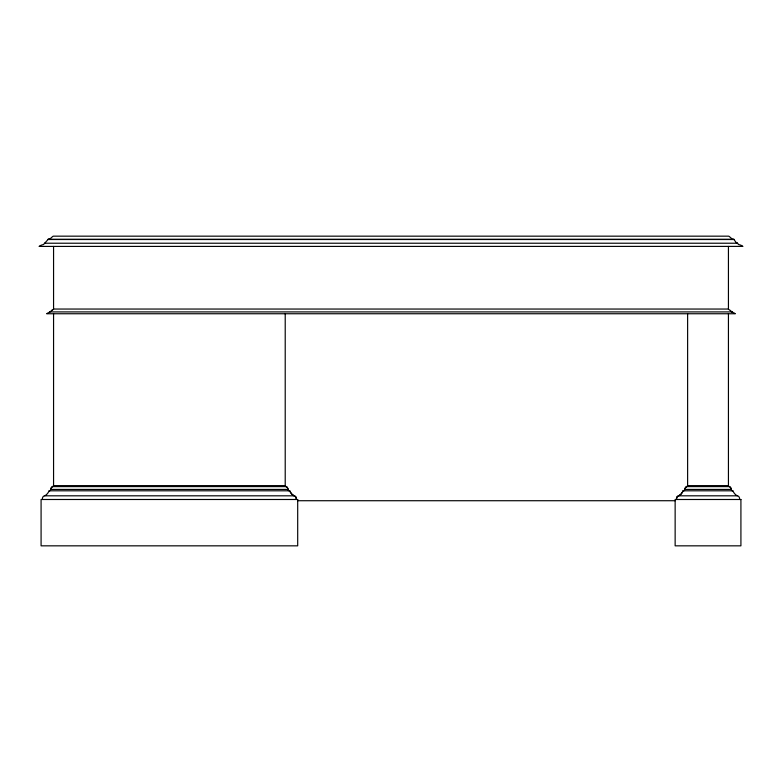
<?xml version="1.0" encoding="UTF-8"?>
<svg xmlns="http://www.w3.org/2000/svg" width="782" height="782" viewBox="0 0 782 782"><rect width="100%" height="100%" fill="white"/><g stroke="black" fill="none" stroke-linecap="round" stroke-linejoin="round"><path stroke-width="1.17" d="M737.553 243.222L738.57 244.58A16.461 11.632 90 0 1 742.91 246.398L39.1 246.418A16.461 11.632 -90 0 1 43.43 244.61L48.064 239.517L733.936 239.517L736.224 242.606L737.553 243.222L44.447 243.222M737.318 495.817L678.737 495.817L677.114 496.736L676.43 499.493A3.275 2.317 -90 0 1 678.737 495.817A12.209 8.631 90 0 0 683.194 490.803C685.531 490.881 684.406 487.049 686.704 486.619L729.352 486.619A3.724 2.629 -90 0 1 731.287 489.415A1.838 1.3 -90 0 0 732.851 490.803A12.209 8.631 -90 0 0 737.318 495.817A3.275 2.317 -90 0 1 739.625 499.493M53.567 246.418L53.567 309.046L52.345 310.21A3.744 2.649 90 0 1 51.778 310.298L50.214 311.901A2.356 1.662 -90 0 1 49.54 311.91L48.875 312.624A2.649 1.867 -90 0 1 48.191 312.771L46.656 313.748L735.344 313.748L733.809 312.771A2.649 1.867 90 0 1 733.115 312.624L732.46 311.91A2.356 1.662 90 0 1 731.786 311.901L730.222 310.298A3.744 2.649 -90 0 1 729.655 310.21L728.433 309.046L728.433 246.418M687.583 485.602A1.652 1.652 0 0 1 686.723 486.648A3.724 2.629 90 0 0 684.768 489.415A1.838 1.3 -90 0 1 683.194 490.803L681.269 493.853L678.737 495.817M48.064 239.517L48.064 239.312A7.546 5.337 -90 0 0 49.618 239.204L52.775 236.438A3.871 2.737 90 0 1 53.567 236.164L728.433 236.164A3.871 2.737 90 0 1 729.225 236.438L732.382 239.204A7.546 5.337 -90 0 0 733.936 239.312L733.936 239.517M44.682 495.817L294.1 495.817L295.723 496.736L296.407 499.493A3.275 2.317 -90 0 0 294.1 495.817A12.209 8.631 -90 0 1 289.643 490.803C287.307 490.881 288.431 487.049 286.134 486.619L52.648 486.619A3.724 2.629 90 0 0 50.713 489.415A1.838 1.3 -90 0 1 49.149 490.803A12.209 8.631 -90 0 1 44.682 495.817A3.275 2.317 -90 0 0 42.375 499.493M733.936 239.312L48.064 239.312A7.546 5.337 90 0 0 49.618 239.204M53.567 309.046L728.433 309.046M49.54 311.91L732.46 311.91A2.356 1.662 -90 0 1 731.786 311.901M288.069 489.415A3.724 2.629 -90 0 0 286.134 486.609A2.004 1.417 90 0 1 285.215 485.612L53.567 485.612A2.004 1.417 -90 0 1 52.648 486.619A3.724 2.629 -90 0 0 50.713 489.415L288.069 489.415A1.838 1.3 -90 0 0 289.643 490.803L291.569 493.853L294.1 495.817M686.704 486.619A2.004 1.417 90 0 0 687.622 485.612L728.433 485.612A2.004 1.417 -90 0 0 729.352 486.619A3.724 2.629 90 0 1 731.287 489.415L684.758 489.415M49.149 490.803L289.643 490.803M683.194 490.803L732.851 490.803M297.698 500.724L675.14 500.724M728.433 313.748L728.433 485.612M687.622 313.748L687.622 485.612M285.215 313.748L285.215 485.612M53.567 313.748L53.567 485.612A2.004 1.417 90 0 1 52.648 486.619M286.114 486.648A1.652 1.652 0 0 1 285.254 485.602M52.345 310.21A3.744 2.649 -90 0 1 51.778 310.298M297.698 499.493L41.084 499.493L41.084 545.836L297.698 545.836L297.698 499.493M740.916 499.493L675.14 499.493L675.14 545.836L740.916 545.836L740.916 499.493"/></g></svg>
